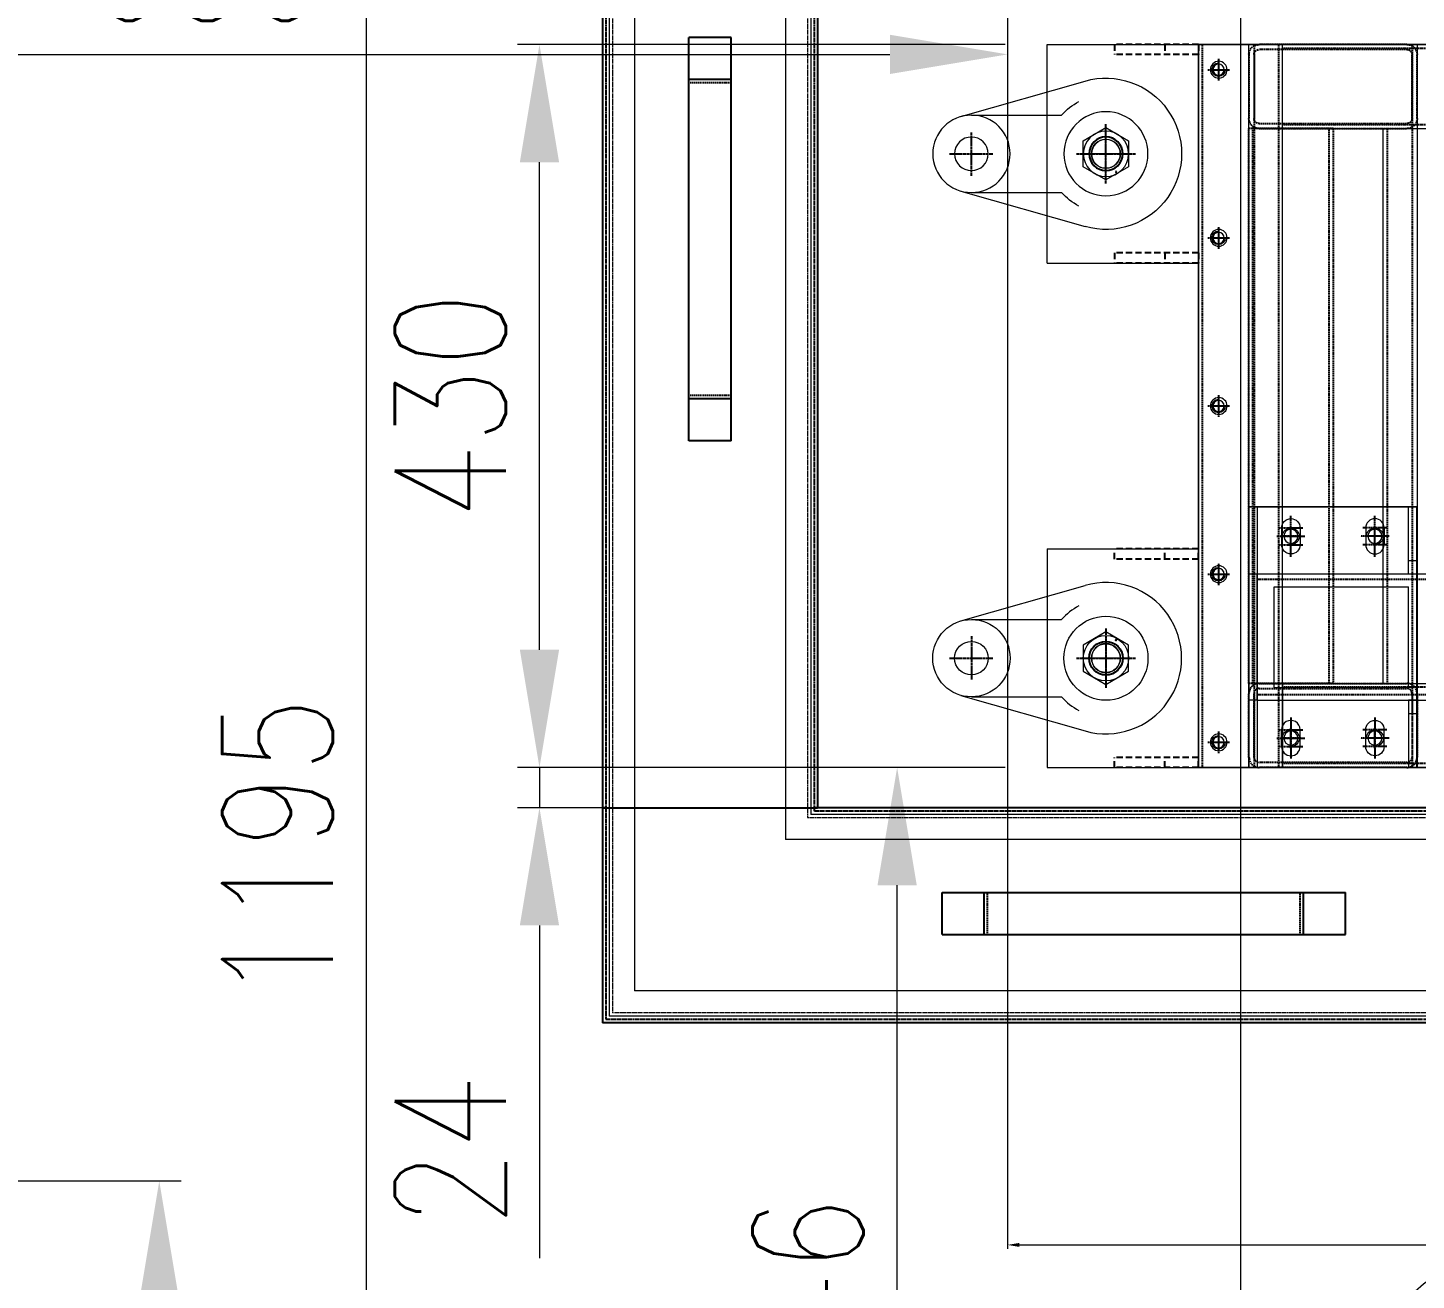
# Model space of a CAD drawing. Header units: millimetres. Extents: x -32759 to 129432, y 390 to 54305.
# Drawn here: x 9732 to 10557, y 26088 to 26833 of the extents above; entities that cross this region are included whole.
import ezdxf

# ---------------------------------------------------------------- set-up
doc = ezdxf.new("R2010")
doc.units = ezdxf.units.MM
for name, pattern in [('AM_ISO08W050', [18, 12, -1.5, 3, -1.5]), ('CENTER', [2, 1.25, -0.25, 0.25, -0.25]), ('HIDDEN', [0.375, 0.25, -0.125]), ('HIDDEN1', [1.5, 1, -0.5])]:
    doc.linetypes.add(name, pattern=pattern)
for name, color, linetype in [('01b', 30, 'Continuous'), ('01d', 211, 'Continuous'), ('BOM-UDEF', 3, 'Continuous'), ('CL', 1, 'CENTER'), ('H', 2, 'HIDDEN'), ('HL', 2, 'HIDDEN'), ('RD', 5, 'Continuous')]:
    doc.layers.add(name, color=color, linetype=linetype)
doc.layers.add('_BODY', color=7, linetype='Continuous', lineweight=13)
doc.styles.add('ROAMNS', font='romans.shx', dxfattribs={"width": 0.8, "bigfont": 'whgtxt.shx'})
doc.styles.get("Standard").update_dxf_attribs({"font": 'arial.ttf'})
doc.dimstyles.new('2 작은 한덕_도면칫수', dxfattribs={"dimscale": 3.5, "dimtxt": 3.299999999999999, "dimasz": 2, "dimexe": 0.65, "dimexo": 1.25, "dimgap": 1, "dimtad": 1, "dimdec": 1, "dimrnd": 0.5, "dimdsep": 46, "dimtxsty": 'ROAMNS', "dimcen": 0, "dimclrd": 7, "dimclre": 7, "dimclrt": 2, "dimadec": 0, "dimazin": 2, "dimtp": 0.1, "dimtm": 0.1, "dimtfac": 0.71, "dimtdec": 1, "dimtmove": 0, "dimatfit": 3, "dimfxl": 1, "dimlwd": -1, "dimlwe": -1, "dimarcsym": 1})
doc.dimstyles.new('20 작은 한덕_도면칫수', dxfattribs={"dimscale": 20, "dimtxt": 3.299999999999999, "dimasz": 3.5, "dimexe": 0.65, "dimexo": 1.25, "dimgap": 1, "dimtad": 1, "dimdec": 0, "dimdsep": 46, "dimtxsty": 'ROAMNS', "dimcen": 0, "dimclrd": 7, "dimclre": 7, "dimclrt": 2, "dimadec": 0, "dimazin": 2, "dimtp": 0.1, "dimtm": 0.1, "dimtfac": 0.71, "dimtdec": 0, "dimtmove": 0, "dimatfit": 3, "dimfxl": 1, "dimlwd": -1, "dimlwe": -1, "dimarcsym": 1})
doc.dimstyles.new('AM_ISO$0', dxfattribs={"dimtxt": 3.5, "dimasz": 3.5, "dimexe": 1, "dimexo": 1, "dimgap": 1.5, "dimtad": 1, "dimdsep": 46, "dimtxsty": 'Standard', "dimcen": 0, "dimclrd": 256, "dimclre": 256, "dimclrt": 2, "dimadec": 0, "dimazin": 2, "dimtp": 0.1, "dimtm": 0.1, "dimtfac": 0.71, "dimtdec": 3, "dimtmove": 0, "dimatfit": 3, "dimfxl": 1, "dimlwd": -1, "dimlwe": -1, "dimarcsym": 1})

# ---------------------------------------------------------------- blocks, each defined once
blk = doc.blocks.new('*D1576')
at = {"color": 7, "linetype": 'ByBlock', "transparency": 16777216}
for p, q in [((257708.2728072865, 139636.7614830099), (257708.2728072865, 139523.8843088936)), ((258658.2728072859, 139636.7614830105), (258658.2728072859, 139523.8843088936)), ((257778.2728072865, 139536.8843088936), (258588.2728072859, 139536.8843088936))]:
    blk.add_line(p, q, dxfattribs=at)
at = {"color": 7, "transparency": 16777216}
for points in [[(257778.2728072865, 139548.5509755602), (257778.2728072865, 139525.2176422269), (257708.2728072865, 139536.8843088936)], [(258588.2728072859, 139548.5509755602), (258588.2728072859, 139525.2176422269), (258658.2728072859, 139536.8843088936)]]:
    blk.add_solid(points, dxfattribs=at)
at = {"layer": 'Defpoints', "color": 0, "transparency": 16777216}
for p in [(257708.2728072865, 139661.7614830099), (258658.2728072859, 139661.7614830105), (258658.2728072859, 139536.8843088936)]:
    blk.add_point(p, dxfattribs=at)
at = {"color": 2, "transparency": 16777216, "insert": (258183.2728072862, 139589.8843088936), "char_height": 65.99999999999997, "attachment_point": 5, "style": 'ROAMNS'}
blk.add_mtext('950', dxfattribs=at)
blk = doc.blocks.new('iyki')
at = {"ltscale": 0.5}
for p, q in [((156284.6517430246, 12291.23232705146), (154224.6517430246, 12291.23232705146)), ((156284.6517430246, 12291.23232705146), (156284.6517430246, 12216.23232705146)), ((154224.6517430246, 12216.23232705146), (156284.6517430246, 12216.23232705146))]:
    blk.add_line(p, q, dxfattribs=at)
at = {"layer": 'HL', "ltscale": 3}
for p, q in [((154224.6517430246, 12288.03232705221), (156284.6517430246, 12288.03232705221)), ((154224.6517430246, 12219.43232705072), (156284.6517430246, 12219.43232705072))]:
    blk.add_line(p, q, dxfattribs=at)
blk = doc.blocks.new('yiorer')
at = {"ltscale": 0.5}
for p, q in [((145734.1573367594, 14657.83312871493), (145734.1573367594, 14662.83312871493)), ((145734.1573367594, 14662.83312871493), (145889.1573367594, 14662.83312871494)), ((145774.1573367594, 14657.83312871493), (145774.1573367594, 14662.83312871493)), ((145849.1573367594, 14657.83312871493), (145849.1573367594, 14662.83312871494)), ((145889.1573367594, 14657.83312871493), (145889.1573367594, 14662.83312871494)), ((145734.1573367594, 14657.83312871493), (145889.1573367594, 14657.83312871493))]:
    blk.add_line(p, q, dxfattribs=at)
blk = doc.blocks.new('yir4w')
at = {"ltscale": 0.5}
for p, q in [((145384.5445368902, 14577.64742084037), (145394.5445368902, 14577.64742084037)), ((145384.5445368902, 14566.64742084043), (145394.5445368902, 14566.64742084042))]:
    blk.add_line(p, q, dxfattribs=at)
for centre, start, end in [((145384.5445368902, 14572.1474208404), 90, 270), ((145394.5445368902, 14572.14742084039), 270, 90)]:
    blk.add_arc(centre, 5.499999999970896, start, end, dxfattribs=at)
at = {"layer": 'CL', "ltscale": 0.5}
for p, q in [((145384.5445368902, 14579.32296178858), (145384.5445368902, 14564.97187989222)), ((145389.5445368902, 14580.53681439394), (145389.5445368902, 14563.75802728685)), ((145394.5445368902, 14579.32296178857), (145394.5445368902, 14564.97187989221)), ((145401.7200778384, 14572.1474208404), (145377.368995942, 14572.1474208404))]:
    blk.add_line(p, q, dxfattribs=at)
blk = doc.blocks.new('tywerwr')
at = {"ltscale": 0.5}
for p, q in [((145372.0445368903, 14597.14742084041), (145372.0445368902, 14497.14742084038)), ((145527.0445368902, 14597.14742084041), (145372.0445368902, 14597.14742084041)), ((145527.0445368902, 14597.14742084041), (145527.0445368902, 14497.14742084038)), ((145527.0445368902, 14497.14742084038), (145372.0445368902, 14497.14742084038))]:
    blk.add_line(p, q, dxfattribs=at)
blk.add_blockref('yir4w', (0, 0))
at = {"xscale": -1}
blk.add_blockref('yir4w', (290899.0890737805, 0), dxfattribs=at)
at = {"xscale": -1, "rotation": 180}
blk.add_blockref('yir4w', (0, 29094.29484168079), dxfattribs=at)
at = {"rotation": 180}
blk.add_blockref('yir4w', (290899.0890737805, 29094.29484168079), dxfattribs=at)
blk = doc.blocks.new('uyrwwre')
at = {"ltscale": 0.5}
for p, q in [((146200.2882504761, 14644.96433616336), (146200.2882504761, 14649.96433616336)), ((146200.2882504761, 14649.96433616336), (146240.2882504761, 14649.96433616336)), ((146200.2882504761, 14644.96433616336), (146240.2882504761, 14644.96433616336)), ((146208.2882504761, 14644.96433616336), (146208.2882504761, 14649.96433616337)), ((146240.2882504761, 14644.96433616336), (146240.2882504761, 14649.96433616336))]:
    blk.add_line(p, q, dxfattribs=at)
blk = doc.blocks.new('t73w45')
at = {"ltscale": 0.5}
for p, q in [((146336.6774512676, 14969.94552131067), (146336.6774512676, 14889.94552131067)), ((146396.6774512676, 14969.94552131067), (146336.6774512676, 14969.94552131067)), ((146396.6774512676, 14969.94552131067), (146396.6774512676, 14889.94552131067)), ((146396.6774512676, 14889.94552131067), (146336.6774512676, 14889.94552131067))]:
    blk.add_line(p, q, dxfattribs=at)
blk = doc.blocks.new('yjee')
at = {"xscale": -1, "rotation": 270}
for name, p in [('tywerwr', (132490.7624303312, -129405.3599021866)), ('uyrwwre', (132342.9455150082, -130118.6036157724)), ('yiorer', (132425.0767224567, -129767.4727020557)), ('t73w45', (132102.964329861, -130322.4928165639))]:
    blk.add_blockref(name, p, dxfattribs=at)
blk.add_blockref('iyki', (-9201.741891852958, 3790.452307652216))
at = {"rotation": 270}
blk.add_blockref('uyrwwre', (132342.9455150082, 162206.9728851797), dxfattribs=at)
blk = doc.blocks.new('uiwqr')
at = {"ltscale": 0.5}
for p, q in [((155429.0924457535, 10717.94538903516), (154999.0924457535, 10717.94538903516)), ((154999.0924457535, 10717.94538903516), (154999.0924457535, 10617.94538903516)), ((155429.0924457535, 10717.94538903516), (155429.0924457535, 10617.94538903516)), ((154999.0924457535, 10617.94538903516), (155429.0924457535, 10617.94538903516))]:
    blk.add_line(p, q, dxfattribs=at)
at = {"layer": 'HL', "ltscale": 3}
for p, q in [((154999.0924457535, 10714.94538903516), (155429.0924457535, 10714.94538903516)), ((154999.0924457535, 10620.94538903516), (155429.0924457535, 10620.94538903516))]:
    blk.add_line(p, q, dxfattribs=at)
blk = doc.blocks.new('uirtet')
at = {"ltscale": 0.5}
blk.add_circle((148105.5501401592, 14445.35200489126), 4.188101, dxfattribs=at)
at = {"color": 1, "ltscale": 0.5}
blk.add_arc((148105.5501401592, 14445.35200489126), 5, 270, 180, dxfattribs=at)
at = {"layer": 'CL', "ltscale": 0.5}
for p, q in [((148099.5501401592, 14445.35200489126), (148111.5501401592, 14445.35200489126)), ((148105.5501401592, 14451.35200489126), (148105.5501401592, 14439.35200489126))]:
    blk.add_line(p, q, dxfattribs=at)
blk = doc.blocks.new('yirtrte')
at = {"ltscale": 0.5}
for p, q in [((142424.2821125945, 13143.04995503674), (142424.2821125945, 13043.04995503671)), ((142579.2821125945, 13143.04995503674), (142424.2821125945, 13143.04995503674)), ((142579.2821125945, 13143.04995503674), (142579.2821125945, 13043.04995503671)), ((142579.2821125945, 13043.04995503671), (142424.2821125945, 13043.04995503671))]:
    blk.add_line(p, q, dxfattribs=at)
for p in [(-5663.768027564773, -1327.378598077001), (-5543.768027564714, -1327.378598077001), (-5663.768027564773, -1377.378598076994), (-5543.768027564714, -1377.378598076994)]:
    blk.add_blockref('uirtet', p)
blk = doc.blocks.new('578e535')
at = {"layer": 'HL', "ltscale": 3}
for p, q in [((237445.9093438238, 1888.606587912887), (237483.9093438238, 1888.606587912887)), ((237445.9093438238, 1885.606587912887), (237483.9093438238, 1885.606587912887)), ((237439.9093438238, 1794.606587912887), (237439.9093438238, 1882.606587912887)), ((237442.9093438238, 1794.606587912887), (237442.9093438238, 1882.606587912887)), ((237486.9093438238, 1882.606587912887), (237486.9093438238, 1794.606587912887)), ((237489.9093438238, 1882.606587912887), (237489.9093438238, 1794.606587912887)), ((237483.9093438238, 1791.606587912887), (237445.9093438238, 1791.606587912887)), ((237483.9093438238, 1788.606587912887), (237445.9093438238, 1788.606587912887))]:
    blk.add_line(p, q, dxfattribs=at)
for centre, radius, start, end in [((237445.9093438238, 1882.606587912887), 6, 90, 180), ((237445.9093438238, 1882.606587912887), 3, 90, 180), ((237483.9093438238, 1882.606587912887), 6, 0, 90), ((237483.9093438238, 1882.606587912887), 3, 0, 90), ((237445.9093438238, 1794.606587912887), 6, 180, 270), ((237445.9093438238, 1794.606587912887), 3, 180, 270), ((237483.9093438238, 1794.606587912887), 6, 270, 0), ((237483.9093438238, 1794.606587912887), 3, 270, 0)]:
    blk.add_arc(centre, radius, start, end, dxfattribs=at)
blk = doc.blocks.new('t7iey4y')
at = {"color": 0}
blk.add_blockref('578e535', (0, 0), dxfattribs=at)
blk = doc.blocks.new('t6uerte')
at = {"ltscale": 0.5}
blk.add_circle((142580.561981594, 12790.38337923354), 5, dxfattribs=at)
at = {"layer": 'CL', "ltscale": 0.5}
for p, q in [((142580.561981594, 12783.88825340813), (142580.561981594, 12796.87850505894)), ((142574.0668557686, 12790.38337923354), (142587.0571074194, 12790.38337923354))]:
    blk.add_line(p, q, dxfattribs=at)
blk = doc.blocks.new('t7urtrwe')
at = {"ltscale": 0.5}
for p, q in [((142165.561981594, 12696.06712189672), (142165.561981594, 12536.06712189669)), ((142595.561981594, 12696.06712189672), (142165.561981594, 12696.06712189672)), ((142595.561981594, 12696.06712189672), (142595.561981594, 12536.06712189669)), ((142595.561981594, 12536.06712189669), (142165.561981594, 12536.06712189669))]:
    blk.add_line(p, q, dxfattribs=at)
for p in [(-400, -106.3162573368754), (-300, -106.3162573368754), (-200, -106.3162573368754), (-100, -106.3162573368754), (0, -106.3162573368754), (-400, -242.3162573368463), (-300, -242.3162573368463), (-200, -242.3162573368463), (-100, -242.3162573368463), (0, -242.3162573368463)]:
    blk.add_blockref('t6uerte', p)
blk = doc.blocks.new('uierwtwt')
at = {"layer": 'HL', "ltscale": 3}
for p, q in [((142227.2656941719, 12968.89854460955), (141897.2656941719, 12968.89854460955)), ((141897.2656941719, 12968.89854460955), (141897.2656941719, 12918.89854460955)), ((141897.2656941719, 12966.5985446088), (142227.2656941719, 12966.5985446088)), ((142227.2656941719, 12968.89854460955), (142227.2656941719, 12918.89854460955)), ((141897.2656941719, 12921.19854461029), (142227.2656941719, 12921.19854461029)), ((141897.2656941719, 12918.89854460955), (142227.2656941719, 12918.89854460955))]:
    blk.add_line(p, q, dxfattribs=at)
blk = doc.blocks.new('7uwtwt')
for name, p in [('t7urtrwe', (1165.565231914632, 474.1175878406066)), ('yirtrte', (906.8451009141281, -2.8652452994138)), ('uierwtwt', (1483.8615193367, 121.2861651277635))]:
    blk.add_blockref(name, p)
at = {"rotation": 180}
blk.add_blockref('uiwqr', (298760.2196592621, 23758.13009877245), dxfattribs=at)
at = {"color": 0, "xscale": -1}
blk.add_blockref('t7iey4y', (380821.0365573324, 11251.57812182442), dxfattribs=at)
at = {"color": 0}
blk.add_blockref('t7iey4y', (-93728.7821303152, 11251.57812182442), dxfattribs=at)
blk = doc.blocks.new('rtuerwr')
at = {"ltscale": 0.5}
for p, q in [((143897.7145862386, 14660.31789928326), (143467.7145862386, 14660.31789928326)), ((143467.7145862386, 14660.31789928326), (143467.7145862386, 14610.31789928326)), ((143897.7145862386, 14660.31789928326), (143897.7145862386, 14610.31789928326)), ((143467.7145862386, 14610.31789928326), (143897.7145862386, 14610.31789928326))]:
    blk.add_line(p, q, dxfattribs=at)
at = {"layer": 'HL', "ltscale": 3}
for p, q in [((143467.7145862386, 14658.01789928251), (143897.7145862386, 14658.01789928251)), ((143467.7145862386, 14612.617899284), (143897.7145862386, 14612.617899284))]:
    blk.add_line(p, q, dxfattribs=at)
blk = doc.blocks.new('rusetwt')
at = {"ltscale": 0.5}
for p, q in [((147085.110169922, 14113.05420918204), (145055.110169922, 14113.05420918204)), ((147085.110169922, 14113.05420918204), (147085.110169922, 14063.05420918204)), ((145055.110169922, 14063.05420918204), (147085.110169922, 14063.05420918204))]:
    blk.add_line(p, q, dxfattribs=at)
at = {"layer": 'HL', "ltscale": 3}
for p, q in [((145055.110169922, 14110.75420918129), (147085.110169922, 14110.75420918129)), ((145055.110169922, 14065.35420918278), (147085.110169922, 14065.35420918278))]:
    blk.add_line(p, q, dxfattribs=at)
blk = doc.blocks.new('7etrwwt')
at = {"ltscale": 0.5}
for p, q in [((144454.0459253944, 11719.75754817925), (144454.0459253944, 11769.75754817925)), ((144454.0459253944, 11769.75754817924), (144784.0459253944, 11769.75754817925)), ((144784.0459253944, 11719.75754817925), (144784.0459253944, 11769.75754817925)), ((144784.0459253944, 11719.75754817925), (144454.0459253944, 11719.75754817924))]:
    blk.add_line(p, q, dxfattribs=at)
at = {"layer": 'HL', "ltscale": 3}
for p, q in [((144454.0459253944, 11767.4575481785), (144784.0459253944, 11767.4575481785)), ((144454.0459253944, 11722.05754817999), (144784.0459253944, 11722.05754818))]:
    blk.add_line(p, q, dxfattribs=at)
blk = doc.blocks.new('tywq')
at = {"ltscale": 0.5}
blk.add_circle((148034.7057248466, 14425.31182865985), 3.3234175, dxfattribs=at)
at = {"color": 1, "ltscale": 0.5}
blk.add_arc((148034.7057248466, 14425.31182865985), 4, 270, 180, dxfattribs=at)
at = {"layer": 'CL', "ltscale": 0.5}
for p, q in [((148034.7057248466, 14430.31182865985), (148034.7057248466, 14420.31182865985)), ((148029.7057248466, 14425.31182865985), (148039.7057248466, 14425.31182865985))]:
    blk.add_line(p, q, dxfattribs=at)
blk = doc.blocks.new('56wertet')
at = {"ltscale": 0.5}
for p, q in [((142165.561981594, 12264.54353618535), (142165.561981594, 12104.54353618531)), ((142595.561981594, 12264.54353618534), (142165.561981594, 12264.54353618535)), ((142595.561981594, 12264.54353618534), (142595.561981594, 12104.54353618531)), ((142595.561981594, 12104.54353618531), (142165.561981594, 12104.54353618532))]:
    blk.add_line(p, q, dxfattribs=at)
for p in [(-5854.143743252615, -2172.76829247456), (-5754.143743252615, -2172.76829247456), (-5654.143743252615, -2172.76829247456), (-5554.143743252615, -2172.76829247456), (-5454.143743252615, -2172.76829247456), (-5854.143743252615, -2308.768292474531), (-5754.143743252615, -2308.768292474531), (-5654.143743252615, -2308.768292474531), (-5554.143743252615, -2308.768292474531), (-5454.143743252615, -2308.768292474531)]:
    blk.add_blockref('tywq', p)
blk = doc.blocks.new('5ysrgsds')
at = {"color": 1, "linetype": 'AM_ISO08W050'}
for p, q in [((32769.17287310213, -91740.57825445756), (32769.17287310213, -91764.57825445756)), ((32757.17287310213, -91752.57825445756), (32781.17287310213, -91752.57825445756))]:
    blk.add_line(p, q, dxfattribs=at)
at = {"color": 3}
blk.add_circle((32769.17287310213, -91752.57825445756), 8.646835, dxfattribs=at)
at = {"color": 1}
blk.add_arc((32769.17287310213, -91752.57825445756), 10, 270, 180, dxfattribs=at)
blk = doc.blocks.new('turwt')
at = {"color": 3}
for p, q in [((209511.671652271, 17710.88435848351), (209421.671652271, 17710.88435848353)), ((209421.671652271, 17710.88435848353), (209421.671652271, 17580.8843584835)), ((209511.671652271, 17710.88435848351), (209511.671652271, 17580.8843584835)), ((209511.671652271, 17580.8843584835), (209421.671652271, 17580.8843584835))]:
    blk.add_line(p, q, dxfattribs=at)
blk.add_blockref('5ysrgsds', (176707.4987791689, 109398.4626129411), dxfattribs=at)
blk = doc.blocks.new('6erwt')
at = {"layer": 'H', "ltscale": 15}
for p, q in [((209894.9724692112, 17670.64398570773), (209894.9724692112, 17676.64398570769)), ((209894.9724692112, 17676.64398570773), (209944.9724692112, 17676.64398570773)), ((209914.9724692112, 17670.64398570773), (209914.9724692112, 17676.64398570773)), ((209944.9724692111, 17670.64398570773), (209944.9724692111, 17676.64398570773)), ((209894.9724692112, 17670.64398570773), (209944.9724692112, 17670.64398570773))]:
    blk.add_line(p, q, dxfattribs=at)
blk = doc.blocks.new('6ywerw')
at = {"color": 0, "rotation": 270}
for name, p in [('turwt', (192749.3225983522, 226540.8986317493)), ('6erwt', (192659.562971128, 227014.1994486895)), ('6erwt', (192783.562971128, 227014.1994486895))]:
    blk.add_blockref(name, p, dxfattribs=at)
blk = doc.blocks.new('HS_BOM', base_point=(-3113.550588929371, 16316.28190316431))
at = {"layer": 'BOM-UDEF'}
blk.add_circle((-3113.550588929328, 16316.28190316431), 0.25, dxfattribs=at)
blk = doc.blocks.new('jt-m20앙카조절좌-b')
for p, q in [((63882.0548058514, 12636.07443410952), (63955.99808009512, 12657.23699854802)), ((63888.38332061101, 12636.96222253001), (63942.00150869428, 12636.96222253001)), ((63968.38332061098, 12629.55094253018), (63954.88332061098, 12621.75712253019)), ((63981.88332061098, 12621.75712253019), (63968.38332061098, 12629.55094253018)), ((63954.88332061098, 12621.75712253019), (63954.88332061098, 12606.16732253018)), ((63981.88332061098, 12606.16732253018), (63981.88332061098, 12621.75712253019)), ((63954.88332061098, 12606.16732253018), (63968.38332061098, 12598.37350253018)), ((63968.38332061098, 12598.37350253018), (63981.88332061098, 12606.16732253018)), ((63882.0548058514, 12591.85001095085), (63955.99808009512, 12570.68744651235)), ((63888.38332061101, 12590.96222253036), (63942.00150869428, 12590.96222253036))]:
    blk.add_line(p, q)
for centre, radius in [((63888.38332061101, 12613.96222253018), 22.99999999982538), ((63968.38332061098, 12613.96222253018), 25.00356263767113), ((63968.38332061098, 12613.96222253018), 13.5), ((63888.38332061101, 12613.96222253018), 10), ((63968.38332061098, 12613.96222253018), 8.5575)]:
    blk.add_circle(centre, radius)
for radius, start, end in [(45.01222525080541, 254.0288788188798, 105.9711211811208), (35, 117.4584986351474, 138.9176668599267), (35, 221.0823331400734, 242.5415013648525)]:
    blk.add_arc((63968.38332061098, 12613.96222253018), radius, start, end)
at = {"layer": 'CL'}
for p, q in [((63968.38332061098, 12631.54122253018), (63968.38332061098, 12596.38322253018)), ((63888.38332061101, 12626.96222253018), (63888.38332061101, 12600.96222253018)), ((63875.38332061101, 12613.96222253018), (63901.38332061101, 12613.96222253018)), ((63950.80432061098, 12613.96222253018), (63985.96232061097, 12613.96222253018))]:
    blk.add_line(p, q, dxfattribs=at)
at = {"layer": 'RD'}
blk.add_circle((63968.38332061098, 12613.96222253018), 10, dxfattribs=at)
at = {"layer": 'BOM-UDEF'}
blk.add_blockref('HS_BOM', (63974.38332061098, 12624.76222253018), dxfattribs=at)
blk = doc.blocks.new('e5t4t3e3')
at = {"color": 0}
blk.add_blockref('6ywerw', (0, 111.1774591084104), dxfattribs=at)
at = {"extrusion": (0, 0, -1), "zscale": -1, "rotation": 89.98150622363191}
blk.add_blockref('jt-m20앙카조절좌-b', (-197801.8929333058, -46797.04699162196), dxfattribs=at)
blk = doc.blocks.new('iourtet')
at = {"xscale": -1}
for name, p, rotation in [('rusetwt', (-17.20031875040149, 26357.16837126459), 180), ('56wertet', (134853.3663149863, -130301.4478195114), 270)]:
    blk.add_blockref(name, p, dxfattribs=dict(at, rotation=rotation))
at = {"rotation": 90}
for name, p in [('rtuerwr', (161728.2277504549, -131603.6004241561)), ('7etrwwt', (158727.6673993509, -132539.9317633118))]:
    blk.add_blockref(name, p, dxfattribs=at)
at = {"color": 0, "xscale": -1, "rotation": 90}
blk.add_blockref('e5t4t3e3', (164348.3142897583, 222624.3211189182), dxfattribs=at)
at = {"color": 0, "rotation": 90}
blk.add_blockref('e5t4t3e3', (164348.3142897583, -198466.0927947531), dxfattribs=at)
blk.add_blockref('rusetwt', (-17.20031875040149, -2198.940047099488))
blk = doc.blocks.new('r6uerw')
for name, p in [('iourtet', (2124.484116749285, 7726.484031334812)), ('yjee', (2124.484116749285, 3898.913558713697))]:
    blk.add_blockref(name, p)
at = {"xscale": -1, "rotation": 90}
blk.add_blockref('7uwtwt', (162252.5021293878, 163351.7254069306), dxfattribs=at)
blk = doc.blocks.new('MNBFDHFDHDFGGD')
at = {"ltscale": 0.5}
for p, q in [((131133.2900948742, 4815.770807679973), (131373.2900948741, 4815.770807679966)), ((131133.2900948742, 4790.770807679968), (131133.2900948742, 4815.770807679973)), ((131158.2900948742, 4790.770807679968), (131158.2900948742, 4815.770807679972)), ((131348.2900948741, 4790.770807679968), (131348.2900948742, 4815.770807679972)), ((131373.2900948741, 4790.770807679967), (131373.2900948741, 4815.770807679966)), ((131133.2900948742, 4790.770807679968), (131373.2900948741, 4790.770807679967))]:
    blk.add_line(p, q, dxfattribs=at)
at = {"layer": 'HL', "ltscale": 3}
for p, q in [((131160.2900948742, 4790.770807679968), (131160.2900948742, 4815.770807679972)), ((131346.2900948741, 4790.770807679968), (131346.2900948742, 4815.770807679972))]:
    blk.add_line(p, q, dxfattribs=at)
blk = doc.blocks.new('A$C689243D9')
at = {"ltscale": 0.5}
for p, q in [((0.001746429654303938, 127.9996692398672), (0.001746429654303938, -0.0003307601327833254)), ((2.001746429654304, 127.9996692398672), (0.001746429654303938, 127.9996692398672)), ((2.001746429654304, 127.9996692398672), (126.0017464296252, 127.9996692398672)), ((1404.001659734611, 127.9996692398672), (126.0017464296543, 127.9996692398672)), ((1404.001659734611, -0.0003307601327833254), (0.001746429654303938, -0.0003307601327833254))]:
    blk.add_line(p, q, dxfattribs=at)
at = {"color": 2, "linetype": 'HIDDEN1', "ltscale": 0.5}
for p, q in [((2.001746429654304, 127.9996692398672), (2.001746429654304, 1.999669239867217)), ((126.0017464296252, 127.9996692398672), (126.0017464296543, 125.9996692398663)), ((1404.001659734611, 125.9996692398672), (126.0017464296252, 125.9996692398672)), ((1404.001659734611, 1.999669239867217), (2.001746429654304, 1.999669239867217))]:
    blk.add_line(p, q, dxfattribs=at)
blk.add_blockref('MNBFDHFDHDFGGD', (-130931.2883484445, -4738.271138440103))
blk = doc.blocks.new('A$C6E1E00F2')
at = {"ltscale": 0.5}
for p, q in [((-0.0002309579285793006, 676.1984851750713), (-0.0002309579285793006, -9.662263983045705e-05)), ((-0.0002309579285793006, 676.1984851750713), (127.9997690420714, 676.1984851750713)), ((127.9997690420714, 676.1984851750713), (127.9997690420714, -9.662077718530782e-05)), ((-0.0002309579285793006, -9.662263983045705e-05), (127.9997690420714, -9.662077718530782e-05))]:
    blk.add_line(p, q, dxfattribs=at)
at = {"color": 2, "linetype": 'HIDDEN1', "ltscale": 0.5}
for p, q in [((1.999769042071421, 676.1984851750713), (1.999769042071421, -9.662261072662659e-05)), ((125.9997690420714, 676.1984851750713), (125.9997690420714, -9.662080628913827e-05))]:
    blk.add_line(p, q, dxfattribs=at)
at = {"rotation": 90}
blk.add_blockref('MNBFDHFDHDFGGD', (4867.270576722018, -130915.1909005979), dxfattribs=at)
blk = doc.blocks.new('A$C7479335A')
at = {"ltscale": 0.5}
for p, q in [((3.999760820704978, 1010.198450593813), (3.999760820704978, 59.99986879613061)), ((123.999760820705, 1010.198450593813), (123.999760820705, 179.9998687961306)), ((18.99976082070498, 860.1984505938117), (18.99976082070498, 74.99986879613061)), ((108.999760820705, 860.1984505938126), (108.999760820705, 164.9998687961306)), ((1523.999674125662, 179.9998687961306), (123.999760820705, 179.9998687961306)), ((1403.999674125662, 164.9998687961306), (108.999760820705, 164.9998687961306)), ((1403.999674125662, 74.99986879613061), (18.99976082070498, 74.99986879613061)), ((1403.999674125662, 59.99986879613061), (3.999760820704978, 59.99986879613061))]:
    blk.add_line(p, q, dxfattribs=at)
at = {"color": 2, "linetype": 'HIDDEN1', "ltscale": 0.5}
for p, q in [((5.999760820704978, 1008.198450593813), (5.999760820704978, 61.99986879613061)), ((121.999760820705, 1008.198450593813), (121.999760820705, 177.9998687961306)), ((1521.999674125662, 177.9998687961306), (121.999760820705, 177.9998687961306)), ((1405.999674125662, 61.99986879613061), (5.999760820704978, 61.99986879613061))]:
    blk.add_line(p, q, dxfattribs=at)
at = {"layer": '01b', "ltscale": 0.5}
blk.add_blockref('A$C689243D9', (-0.001985608949325979, 56.0001995562634), dxfattribs=at)
at = {"layer": '01d', "ltscale": 0.5}
blk.add_blockref('A$C6E1E00F2', (-8.221366442739964e-06, 183.9999654178391), dxfattribs=at)
blk = doc.blocks.new('*D1582')
at = {"color": 7, "linetype": 'ByBlock', "ltscale": 0.5, "transparency": 16777216}
for p, q in [((258658.2728072859, 139657.3864830105), (258658.2728072859, 138826.5547301899)), ((259996.2743028645, 139041.4997015061), (259996.2743028645, 138826.5547301899)), ((258665.2728072859, 138828.8297301899), (259989.2743028645, 138828.8297301899))]:
    blk.add_line(p, q, dxfattribs=at)
at = {"color": 7, "ltscale": 0.5, "transparency": 16777216}
for points in [[(258665.2728072859, 138829.9963968565), (258665.2728072859, 138827.6630635232), (258658.2728072859, 138828.8297301899)], [(259989.2743028645, 138829.9963968565), (259989.2743028645, 138827.6630635232), (259996.2743028645, 138828.8297301899)]]:
    blk.add_solid(points, dxfattribs=at)
at = {"layer": 'Defpoints', "color": 0, "ltscale": 0.5, "transparency": 16777216}
for p in [(258658.2728072859, 139661.7614830105), (259996.2743028645, 139045.8747015061), (259996.2743028645, 138828.8297301899)]:
    blk.add_point(p, dxfattribs=at)
at = {"color": 2, "ltscale": 0.5, "transparency": 16777216, "insert": (259327.2735550752, 138838.1047301899), "char_height": 11.55, "attachment_point": 5, "style": 'ROAMNS'}
blk.add_mtext('1338', dxfattribs=at)
blk = doc.blocks.new('ytreyrty')
at = {"ltscale": 0.5}
for p, q in [((333062.614000503, 37987.09296684712), (333105.3140005022, 37987.09296684712)), ((333036.364000503, 37960.84296684712), (333036.364000503, 37918.14296684787))]:
    blk.add_line(p, q, dxfattribs=at)
for radius in [68.94999999925494, 26.25]:
    blk.add_arc((333036.364000503, 37987.09296684712), radius, 270, 0, dxfattribs=at)
at = {"layer": 'CL', "ltscale": 0.5}
blk.add_arc((333036.364000503, 37987.09296684712), 47.59999999962747, 270, 0, dxfattribs=at)
blk = doc.blocks.new('A$C6B1324E4')
at = {"rotation": 90.00000000000001}
blk.add_blockref('ytreyrty', (38592.79992195172, -332137.1373785228), dxfattribs=at)
blk = doc.blocks.new('*D1511')
at = {"color": 7, "linetype": 'ByBlock', "transparency": 16777216}
for p, q in [((258656.7743032083, 139112.7749395194), (258579.5935123971, 139112.7749395194)), ((258592.5935123971, 138536.8748048462), (258592.5935123971, 139042.7749395194)), ((258868.2743028644, 138466.8748048462), (258579.5935123971, 138466.8748048462))]:
    blk.add_line(p, q, dxfattribs=at)
at = {"color": 7, "transparency": 16777216}
for points in [[(258580.9268457304, 139042.7749395194), (258604.2601790637, 139042.7749395194), (258592.5935123971, 139112.7749395194)], [(258580.9268457304, 138536.8748048462), (258604.2601790637, 138536.8748048462), (258592.5935123971, 138466.8748048462)]]:
    blk.add_solid(points, dxfattribs=at)
at = {"layer": 'Defpoints', "color": 0, "transparency": 16777216}
for p in [(258592.5935123971, 139112.7749395194), (258681.7743032083, 139112.7749395194), (258893.2743028644, 138466.8748048462)]:
    blk.add_point(p, dxfattribs=at)
at = {"color": 2, "transparency": 16777216, "insert": (258539.5935123971, 138789.8248721828), "char_height": 65.99999999999997, "attachment_point": 5, "rotation": 90, "style": 'ROAMNS'}
blk.add_mtext('646', dxfattribs=at)
blk = doc.blocks.new('*D1513')
at = {"color": 7, "linetype": 'ByBlock', "transparency": 16777216}
for p, q in [((258347.246213701, 139661.7614830099), (258264.0168430415, 139661.7614830099)), ((258277.0168430415, 138536.8748048462), (258277.0168430415, 139591.7614830099)), ((258796.2743028644, 138466.8748048462), (258264.0168430415, 138466.8748048462))]:
    blk.add_line(p, q, dxfattribs=at)
at = {"color": 7, "transparency": 16777216}
for points in [[(258265.3501763748, 139591.7614830099), (258288.6835097081, 139591.7614830099), (258277.0168430415, 139661.7614830099)], [(258265.3501763748, 138536.8748048462), (258288.6835097081, 138536.8748048462), (258277.0168430415, 138466.8748048462)]]:
    blk.add_solid(points, dxfattribs=at)
at = {"layer": 'Defpoints', "color": 0, "transparency": 16777216}
for p in [(258277.0168430415, 139661.7614830099), (258372.246213701, 139661.7614830099), (258821.2743028644, 138466.8748048462)]:
    blk.add_point(p, dxfattribs=at)
at = {"color": 2, "transparency": 16777216, "insert": (258224.0168430414, 139064.3181439281), "char_height": 65.99999999999997, "attachment_point": 5, "rotation": 90, "style": 'ROAMNS'}
blk.add_mtext('1195', dxfattribs=at)
blk = doc.blocks.new('*D1514')
at = {"color": 7, "linetype": 'ByBlock', "transparency": 16777216}
for p, q in [((257926.5700290822, 138866.8529573786), (258166.688194886, 138866.8529573786)), ((258153.688194886, 138536.8748048462), (258153.688194886, 138796.8529573786)), ((258796.2743028644, 138466.8748048462), (258140.688194886, 138466.8748048462))]:
    blk.add_line(p, q, dxfattribs=at)
at = {"color": 7, "transparency": 16777216}
for points in [[(258142.0215282194, 138796.8529573786), (258165.3548615527, 138796.8529573786), (258153.688194886, 138866.8529573786)], [(258142.0215282194, 138536.8748048462), (258165.3548615527, 138536.8748048462), (258153.688194886, 138466.8748048462)]]:
    blk.add_solid(points, dxfattribs=at)
at = {"layer": 'Defpoints', "color": 0, "transparency": 16777216}
for p in [(257901.5700290822, 138866.8529573786), (258153.688194886, 138866.8529573786), (258821.2743028644, 138466.8748048462)]:
    blk.add_point(p, dxfattribs=at)
at = {"color": 2, "transparency": 16777216, "insert": (258100.688194886, 138666.8638811125), "char_height": 65.99999999999997, "attachment_point": 5, "rotation": 90, "style": 'ROAMNS'}
blk.add_mtext('400', dxfattribs=at)
blk = doc.blocks.new('*D1738')
at = {"color": 7, "linetype": 'ByBlock', "transparency": 16777216}
for p, q in [((258379.8387861107, 139182.7749395194), (258379.8387861107, 139252.7749395194)), ((258656.7743032082, 139112.7749395194), (258366.8387861107, 139112.7749395194)), ((258379.8387861107, 139112.7749395194), (258379.8387861107, 139088.8747015076)), ((258656.7743032082, 139088.8747015076), (258366.8387861107, 139088.8747015076)), ((258379.8387861107, 139018.8747015076), (258379.8387861107, 138820.8747015076))]:
    blk.add_line(p, q, dxfattribs=at)
at = {"color": 7, "transparency": 16777216}
for points in [[(258368.172119444, 139182.7749395194), (258391.5054527773, 139182.7749395194), (258379.8387861107, 139112.7749395194)], [(258368.172119444, 139018.8747015076), (258391.5054527773, 139018.8747015076), (258379.8387861107, 139088.8747015076)]]:
    blk.add_solid(points, dxfattribs=at)
at = {"layer": 'Defpoints', "color": 0, "transparency": 16777216}
for p in [(258681.7743032082, 139112.7749395194), (258379.8387861107, 139088.8747015076), (258681.7743032082, 139088.8747015076)]:
    blk.add_point(p, dxfattribs=at)
at = {"color": 2, "transparency": 16777216, "insert": (258326.8387861107, 138884.8747015077), "char_height": 65.99999999999997, "attachment_point": 5, "rotation": 90, "style": 'ROAMNS'}
blk.add_mtext('24', dxfattribs=at)
blk = doc.blocks.new('*D1739')
at = {"color": 7, "linetype": 'ByBlock', "transparency": 16777216}
for p, q in [((258656.7743032082, 139542.7749395193), (258366.8387861107, 139542.7749395193)), ((258379.8387861107, 139182.7749395194), (258379.8387861107, 139472.7749395193)), ((258656.7743032082, 139112.7749395194), (258366.8387861107, 139112.7749395194))]:
    blk.add_line(p, q, dxfattribs=at)
at = {"color": 7, "transparency": 16777216}
for points in [[(258368.172119444, 139472.7749395193), (258391.5054527773, 139472.7749395193), (258379.8387861107, 139542.7749395193)], [(258368.172119444, 139182.7749395194), (258391.5054527773, 139182.7749395194), (258379.8387861107, 139112.7749395194)]]:
    blk.add_solid(points, dxfattribs=at)
at = {"layer": 'Defpoints', "color": 0, "transparency": 16777216}
for p in [(258379.8387861107, 139542.7749395193), (258681.7743032082, 139542.7749395193), (258681.7743032082, 139112.7749395194)]:
    blk.add_point(p, dxfattribs=at)
at = {"color": 2, "transparency": 16777216, "insert": (258326.8387861107, 139327.7749395194), "char_height": 65.99999999999997, "attachment_point": 5, "rotation": 90, "style": 'ROAMNS'}
blk.add_mtext('430', dxfattribs=at)
blk = doc.blocks.new('*D1345')
at = {"color": 7, "linetype": 'ByBlock', "transparency": 16777216}
for p, q in [((97320.89534007401, 13113.96037922039), (97320.8953400739, 13254.96988363013)), ((98295.89534007401, 13113.9603792212), (98295.8953400739, 13254.96988363094)), ((97390.8953400739, 13241.96988363019), (98225.8953400739, 13241.96988363088))]:
    blk.add_line(p, q, dxfattribs=at)
at = {"color": 7, "transparency": 16777216}
for points in [[(97390.89534007391, 13230.30321696352), (97390.8953400739, 13253.63655029685), (97320.8953400739, 13241.96988363013)], [(98225.89534007391, 13230.30321696422), (98225.8953400739, 13253.63655029755), (98295.8953400739, 13241.96988363094)]]:
    blk.add_solid(points, dxfattribs=at)
at = {"layer": 'Defpoints', "color": 0, "transparency": 16777216}
for p in [(98295.8953400739, 13241.96988363094), (97320.89534007403, 13088.96037922039), (98295.89534007403, 13088.9603792212)]:
    blk.add_point(p, dxfattribs=at)
at = {"color": 2, "transparency": 16777216, "insert": (97917.84030882662, 13188.96988363063), "char_height": 65.99999999999997, "attachment_point": 5, "rotation": 180.00000000004763, "style": 'ROAMNS'}
blk.add_mtext('975', dxfattribs=at)
blk = doc.blocks.new('*D1348')
at = {"linetype": 'ByBlock', "ltscale": 0.5, "transparency": 16777216}
for p, q in [((97322.89534041777, 13119.86051425591), (97294.4549867957, 13119.86051425589)), ((97295.45498679572, 13095.46027624416), (97295.45498679571, 13116.36051425589)), ((97319.89534007391, 13091.96027624418), (97294.45498679572, 13091.96027624416))]:
    blk.add_line(p, q, dxfattribs=at)
at = {"ltscale": 0.5, "transparency": 16777216}
for points in [[(97296.03832012904, 13116.36051425589), (97294.87165346238, 13116.36051425589), (97295.4549867957, 13119.86051425589)], [(97296.03832012905, 13095.46027624416), (97294.8716534624, 13095.46027624416), (97295.45498679572, 13091.96027624416)]]:
    blk.add_solid(points, dxfattribs=at)
at = {"layer": 'Defpoints', "color": 0, "ltscale": 0.5, "transparency": 16777216}
for p in [(97295.4549867957, 13119.86051425588), (97323.89534041777, 13119.8605142559), (97320.89534007391, 13091.96027624417)]:
    blk.add_point(p, dxfattribs=at)
at = {"color": 2, "ltscale": 0.5, "transparency": 16777216, "insert": (97298.74199225273, 13105.91039525003), "char_height": 3.5, "attachment_point": 5, "rotation": 270.00000000004763, "bg_fill": 3, "box_fill_scale": 1.1, "bg_fill_color": 256, "bg_fill_true_color": 13158600, "bg_fill_transparency": 0}
blk.add_mtext('27.9', dxfattribs=at)
blk = doc.blocks.new('y8e5ey')
dim = blk.add_linear_dim(base=(98295.8953400739, 13241.96988363094), p1=(97320.89534007403, 13088.96037922039), p2=(98295.89534007403, 13088.9603792212), angle=4.764890714201326e-11, dimstyle='20 작은 한덕_도면칫수')
dim.commit()
dim.dimension.update_dxf_attribs({"geometry": '*D1345', "text_midpoint": (97917.84030882658, 13241.96988363063), "dimtype": 128})
at = {"ltscale": 0.5}
dim = blk.add_linear_dim(base=(97295.4549867957, 13119.86051425588), p1=(97320.89534007391, 13091.96027624417), p2=(97323.89534041777, 13119.8605142559), angle=90.00000000004765, dimstyle='AM_ISO$0', override={"dimfxl": 8, "dimtfill": 1}, dxfattribs=at)
dim.commit()
dim.dimension.update_dxf_attribs({"geometry": '*D1348', "text_midpoint": (97298.74199225273, 13105.91039525003)})
blk = doc.blocks.new('1')
at = {"color": 6, "xscale": -1}
blk.add_blockref('y8e5ey', (100575.7633886722, -6800.076892491096), dxfattribs=at)
blk = doc.blocks.new('sdfgsdfgcxvxbxcv')
at = {"color": 6}
blk.add_line((258797.1109777733, 138634.6796452078), (258797.1109777733, 142236.1287957063), dxfattribs=at)
blk.add_blockref('1', (266381.0378924079, 132792.9913177555))
at = {"ltscale": 0.5}
blk.add_blockref('A$C7479335A', (258417.2745548857, 138904.8748327115), dxfattribs=at)
at = {"color": 2, "rotation": 180}
blk.add_blockref('r6uerw', (408014.168271129, 159133.3731329367), dxfattribs=at)
at = {"ltscale": 0.5, "rotation": 90}
blk.add_blockref('A$C6B1324E4', (259848.7375997526, 138146.5737844448), dxfattribs=at)
dim = blk.add_linear_dim(base=(258658.2728072859, 139536.8843088936), p1=(257708.2728072865, 139661.7614830099), p2=(258658.2728072859, 139661.7614830105), dimstyle='20 작은 한덕_도면칫수')
dim.commit()
dim.dimension.update_dxf_attribs({"geometry": '*D1576', "text_midpoint": (258183.2728072862, 139589.8843088936)})
for base, p1, p2, picture, middle in [((258277.0168430415, 139661.7614830099), (258821.2743028644, 138466.8748048462), (258372.246213701, 139661.7614830099), '*D1513', (258224.0168430414, 139064.3181439281)), ((258592.5935123971, 139112.7749395194), (258893.2743028644, 138466.8748048462), (258681.7743032083, 139112.7749395194), '*D1511', (258539.5935123971, 138789.8248721828)), ((258153.688194886, 138866.8529573786), (258821.2743028644, 138466.8748048462), (257901.5700290822, 138866.8529573786), '*D1514', (258100.688194886, 138666.8638811125))]:
    dim = blk.add_linear_dim(base=base, p1=p1, p2=p2, angle=90, dimstyle='20 작은 한덕_도면칫수')
    dim.commit()
    dim.dimension.update_dxf_attribs({"geometry": picture, "text_midpoint": middle})
at = {"color": 4, "ltscale": 0.5}
dim = blk.add_linear_dim(base=(259996.2743028645, 138828.8297301899), p1=(258658.2728072859, 139661.7614830105), p2=(259996.2743028645, 139045.8747015061), dimstyle='2 작은 한덕_도면칫수', dxfattribs=at)
dim.commit()
dim.dimension.update_dxf_attribs({"geometry": '*D1582', "text_midpoint": (259327.2735550752, 138838.1047301899)})
for base, p2, picture, middle in [((258379.8387861107, 139542.7749395193), (258681.7743032082, 139542.7749395193), '*D1739', (258326.8387861107, 139327.7749395193)), ((258379.8387861107, 139088.8747015076), (258681.7743032082, 139088.8747015076), '*D1738', (258326.8387861107, 138884.8747015076))]:
    dim = blk.add_linear_dim(base=base, p1=(258681.7743032082, 139112.7749395193), p2=p2, angle=90, dimstyle='20 작은 한덕_도면칫수')
    dim.commit()
    dim.dimension.update_dxf_attribs({"geometry": picture, "text_midpoint": middle, "insert": (0, -2.91038304567337e-11)})
blk = doc.blocks.new('2')
at = {"color": 6, "xscale": -1}
blk.add_blockref('y8e5ey', (121155.7523330449, -6800.076892491096), dxfattribs=at)
blk = doc.blocks.new('sdfgcxvbcbxcvbxc')
blk.add_blockref('2', (292948.3259283609, 132792.9913177555))

msp = doc.modelspace()

# ---------------------------------------------------------------- block references
at = {"layer": '_BODY'}
for name in ['sdfgcxvbcbxcvbxc', 'sdfgsdfgcxvxbxcv']:
    msp.add_blockref(name, (-248343.9117431091, -112719.9742592663), dxfattribs=at)

doc.saveas('drawing.dxf')
